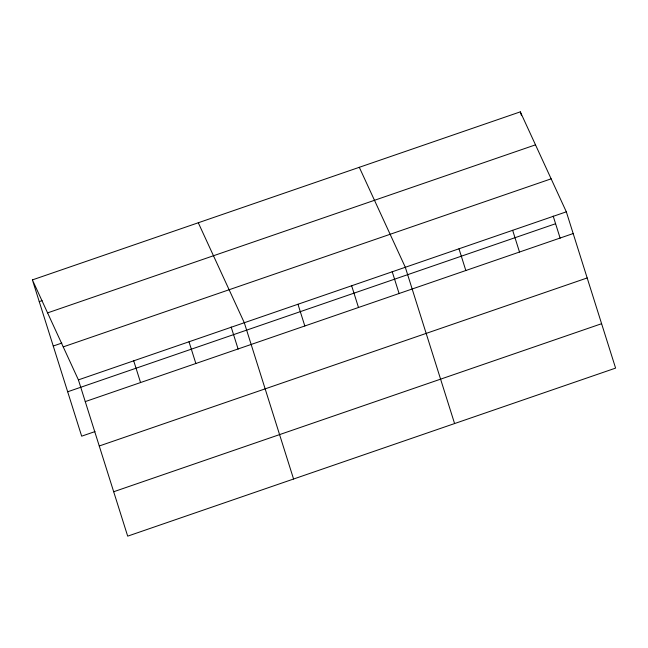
<?xml version="1.0" encoding="UTF-8"?>
<svg xmlns="http://www.w3.org/2000/svg" width="648" height="648" viewBox="0 0 648 648"><rect width="100%" height="100%" fill="white"/><g stroke="black" fill="none" stroke-linecap="round" stroke-linejoin="round"><path stroke-width="0.97" d="M32.4 279.896L520.312 111.853L566.328 211.823L615.6 368.105L127.688 536.147L78.408 379.874L32.4 279.896L81.672 436.177L95.021 431.576M39.253 301.628L42.112 300.64M47.579 312.887L535.499 144.844M53.249 346.024L61.827 343.067M63.229 346.883L551.14 178.832M78.408 379.874L566.328 211.823M67.675 391.773L555.587 223.73M85.261 401.598L573.172 233.547M99.257 445.994L587.177 277.952M113.684 491.743L601.603 323.7M359.3 167.306L405.316 267.276L454.588 423.557M198.288 222.766L244.304 322.736L293.576 479.01M520.312 111.853L521.51 115.628M553.19 216.1L560.155 238.205M512.657 230.307L519.502 252.031M458.987 248.791L465.831 270.516M392.17 271.561L399.144 293.666M351.645 285.76L358.49 307.484M297.975 304.252L304.819 325.976M231.158 327.013L238.132 349.118M189.005 341.78L195.858 363.504M133.707 360.823L140.559 382.547"/></g></svg>
